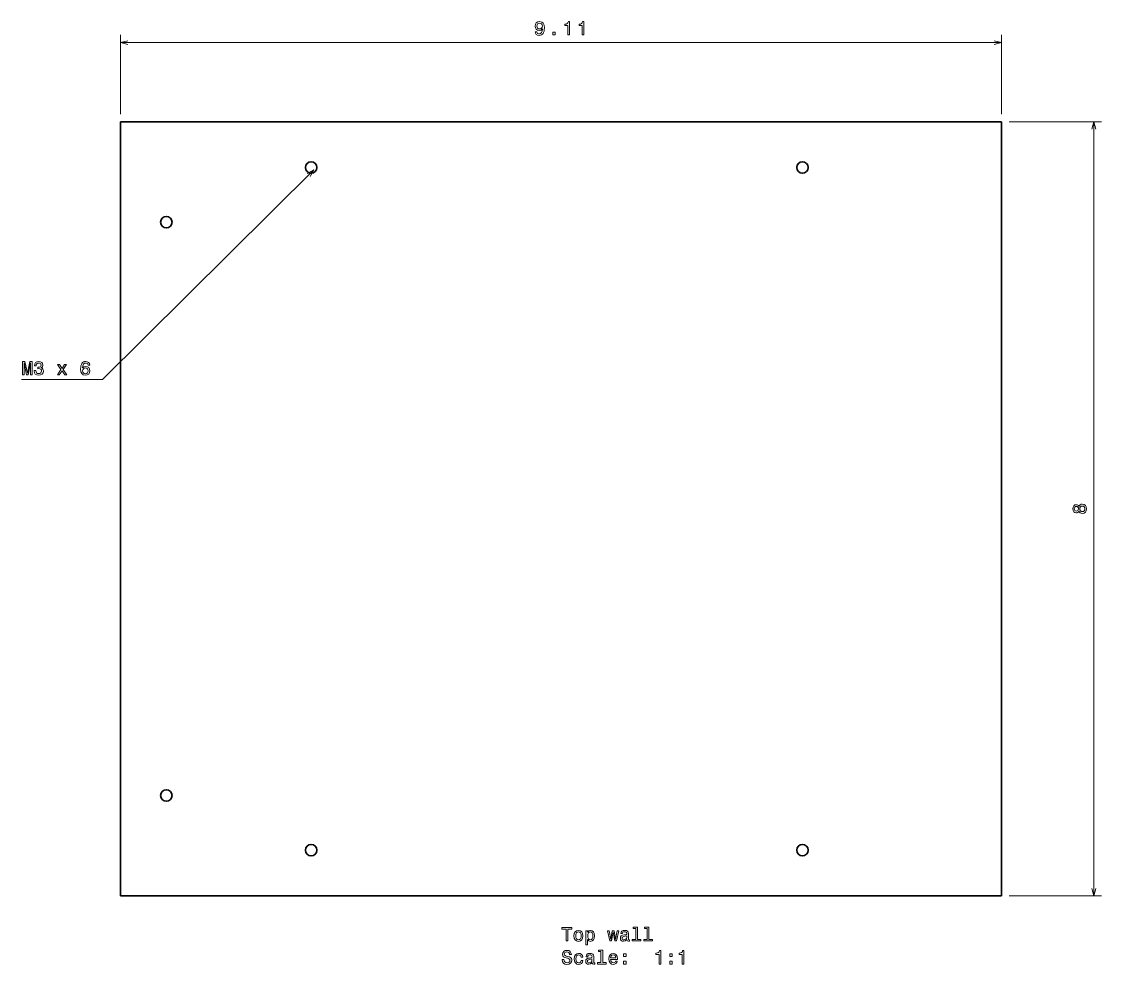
# Model space of a CAD drawing. Extents: x 1.4 to 31.6, y 10.6 to 32.1.
# Drawn here: x 13.09 to 24.26, y 22.36 to 32.1 of the extents above; entities that cross this region are included whole.
import ezdxf

# ---------------------------------------------------------------- set-up
doc = ezdxf.new("R2010")
doc.units = 0
doc.header["$MEASUREMENT"] = 0

msp = doc.modelspace()

# ---------------------------------------------------------------- linework, layer by layer
at = {"color": 7, "lineweight": 13, "ltscale": 0.03937}
for p, q in [((14.118, 31.147), (14.118, 31.965)), ((23.224, 31.147), (23.224, 31.965)), ((14.118, 31.886), (23.224, 31.886)), ((23.303, 31.069), (24.255, 31.069)), ((24.177, 23.069), (24.177, 31.069)), ((23.303, 23.069), (24.255, 23.069))]:
    msp.add_line(p, q, dxfattribs=at)
at = {"color": 7, "lineweight": 35, "ltscale": 0.03937}
for p, q in [((14.118, 23.069), (14.118, 31.069)), ((23.224, 31.069), (14.118, 31.069)), ((23.224, 31.069), (23.224, 23.069)), ((14.118, 23.069), (23.224, 23.069))]:
    msp.add_line(p, q, dxfattribs=at)
at = {"color": 7, "lineweight": 13, "ltscale": 0.03937}
for points in [[(18.403, 31.999), (18.406, 31.983), (18.414, 31.971), (18.428, 31.963), (18.446, 31.961), (18.457, 31.962), (18.468, 31.966), (18.477, 31.972), (18.484, 31.98), (18.49, 31.991), (18.495, 32.005), (18.497, 32.02), (18.498, 32.038), (18.495, 32.066), (18.485, 32.087), (18.47, 32.099), (18.449, 32.103), (18.429, 32.1), (18.414, 32.09), (18.405, 32.076), (18.402, 32.057), (18.405, 32.038), (18.414, 32.024), (18.428, 32.014), (18.446, 32.011), (18.464, 32.015), (18.479, 32.027), (18.475, 32.005), (18.469, 31.989), (18.459, 31.98), (18.446, 31.977), (18.436, 31.978), (18.428, 31.982), (18.423, 31.989), (18.421, 31.999)], [(18.421, 32.057), (18.423, 32.07), (18.428, 32.079), (18.437, 32.085), (18.449, 32.088), (18.46, 32.085), (18.469, 32.079), (18.475, 32.07), (18.477, 32.057), (18.475, 32.045), (18.469, 32.036), (18.46, 32.03), (18.448, 32.028), (18.437, 32.03), (18.428, 32.036), (18.423, 32.045)], [(18.741, 31.965), (18.759, 31.965), (18.759, 32.103), (18.746, 32.103), (18.742, 32.091), (18.735, 32.083), (18.724, 32.078), (18.709, 32.077), (18.709, 32.063), (18.741, 32.063)], [(18.888, 31.965), (18.906, 31.965), (18.906, 32.103), (18.893, 32.103), (18.889, 32.091), (18.882, 32.083), (18.871, 32.078), (18.856, 32.077), (18.856, 32.063), (18.888, 32.063)], [(18.584, 31.965), (18.611, 31.965), (18.611, 31.994), (18.584, 31.994)], [(13.105, 28.452), (13.12, 28.452), (13.12, 28.577), (13.146, 28.452), (13.163, 28.452), (13.188, 28.577), (13.188, 28.452), (13.204, 28.452), (13.204, 28.59), (13.18, 28.59), (13.154, 28.469), (13.129, 28.59), (13.105, 28.59)], [(13.224, 28.496), (13.224, 28.494), (13.227, 28.475), (13.236, 28.461), (13.251, 28.452), (13.27, 28.448), (13.291, 28.452), (13.306, 28.46), (13.316, 28.474), (13.32, 28.492), (13.318, 28.504), (13.314, 28.513), (13.307, 28.521), (13.297, 28.526), (13.31, 28.537), (13.315, 28.554), (13.312, 28.569), (13.303, 28.581), (13.289, 28.588), (13.27, 28.591), (13.252, 28.588), (13.239, 28.579), (13.23, 28.565), (13.227, 28.547), (13.227, 28.545), (13.244, 28.545), (13.246, 28.558), (13.251, 28.567), (13.26, 28.573), (13.271, 28.575), (13.282, 28.573), (13.289, 28.569), (13.294, 28.562), (13.296, 28.553), (13.294, 28.543), (13.289, 28.537), (13.281, 28.533), (13.269, 28.532), (13.262, 28.532), (13.262, 28.516), (13.271, 28.517), (13.284, 28.515), (13.293, 28.51), (13.299, 28.502), (13.301, 28.492), (13.298, 28.481), (13.293, 28.472), (13.284, 28.467), (13.271, 28.465), (13.259, 28.467), (13.25, 28.473), (13.244, 28.482), (13.242, 28.496)], [(13.799, 28.553), (13.796, 28.569), (13.787, 28.581), (13.773, 28.588), (13.756, 28.591), (13.744, 28.59), (13.734, 28.586), (13.725, 28.58), (13.718, 28.571), (13.712, 28.56), (13.707, 28.547), (13.705, 28.531), (13.704, 28.513), (13.707, 28.485), (13.717, 28.465), (13.732, 28.452), (13.754, 28.448), (13.773, 28.452), (13.788, 28.461), (13.797, 28.476), (13.801, 28.495), (13.797, 28.513), (13.788, 28.528), (13.774, 28.537), (13.757, 28.54), (13.738, 28.536), (13.724, 28.525), (13.727, 28.547), (13.733, 28.562), (13.743, 28.572), (13.756, 28.575), (13.766, 28.573), (13.774, 28.569), (13.779, 28.562), (13.781, 28.553)], [(13.484, 28.452), (13.512, 28.494), (13.54, 28.452), (13.561, 28.452), (13.523, 28.507), (13.559, 28.559), (13.539, 28.559), (13.513, 28.52), (13.487, 28.559), (13.466, 28.559), (13.501, 28.507), (13.464, 28.452)], [(13.781, 28.494), (13.779, 28.482), (13.774, 28.472), (13.765, 28.466), (13.754, 28.464), (13.742, 28.466), (13.733, 28.472), (13.727, 28.482), (13.725, 28.494), (13.727, 28.506), (13.733, 28.516), (13.742, 28.522), (13.754, 28.524), (13.765, 28.522), (13.774, 28.516), (13.779, 28.507)], [(24.024, 27.044), (24.029, 27.034), (24.037, 27.027), (24.047, 27.023), (24.058, 27.021), (24.076, 27.024), (24.09, 27.034), (24.098, 27.048), (24.102, 27.069), (24.098, 27.089), (24.09, 27.104), (24.076, 27.113), (24.058, 27.116), (24.047, 27.115), (24.037, 27.11), (24.029, 27.103), (24.024, 27.093), (24.019, 27.101), (24.012, 27.107), (24.004, 27.11), (23.995, 27.111), (23.98, 27.108), (23.969, 27.1), (23.962, 27.086), (23.959, 27.069), (23.962, 27.051), (23.969, 27.037), (23.98, 27.029), (23.995, 27.026), (24.004, 27.027), (24.012, 27.03)], [(23.996, 27.045), (23.987, 27.046), (23.981, 27.051), (23.977, 27.059), (23.975, 27.069), (23.977, 27.079), (23.981, 27.086), (23.987, 27.091), (23.996, 27.093), (24.005, 27.091), (24.012, 27.086), (24.017, 27.079), (24.018, 27.069), (24.016, 27.059), (24.012, 27.051), (24.005, 27.046)], [(24.058, 27.04), (24.047, 27.042), (24.039, 27.048), (24.034, 27.057), (24.033, 27.069), (24.034, 27.08), (24.039, 27.089), (24.047, 27.095), (24.058, 27.097), (24.069, 27.095), (24.078, 27.089), (24.083, 27.08), (24.085, 27.069), (24.083, 27.057), (24.078, 27.048), (24.069, 27.042)], [(18.722, 22.602), (18.74, 22.602), (18.74, 22.723), (18.782, 22.723), (18.782, 22.74), (18.68, 22.74), (18.68, 22.723), (18.722, 22.723)], [(18.804, 22.655), (18.807, 22.631), (18.816, 22.613), (18.831, 22.602), (18.85, 22.598), (18.87, 22.602), (18.884, 22.613), (18.893, 22.631), (18.897, 22.655), (18.893, 22.679), (18.884, 22.697), (18.87, 22.708), (18.85, 22.712), (18.831, 22.708), (18.816, 22.697), (18.807, 22.679)], [(18.822, 22.655), (18.824, 22.673), (18.829, 22.686), (18.838, 22.694), (18.85, 22.697), (18.862, 22.694), (18.871, 22.686), (18.877, 22.673), (18.879, 22.655), (18.877, 22.637), (18.871, 22.624), (18.862, 22.616), (18.85, 22.614), (18.838, 22.616), (18.829, 22.624), (18.824, 22.637)], [(18.945, 22.692), (18.945, 22.708), (18.928, 22.708), (18.928, 22.561), (18.945, 22.561), (18.945, 22.618), (18.952, 22.609), (18.958, 22.603), (18.976, 22.598), (18.993, 22.602), (19.006, 22.613), (19.014, 22.631), (19.017, 22.655), (19.014, 22.679), (19.006, 22.697), (18.993, 22.708), (18.976, 22.712), (18.966, 22.711), (18.958, 22.707), (18.951, 22.701)], [(18.973, 22.614), (18.961, 22.616), (18.953, 22.624), (18.947, 22.637), (18.946, 22.655), (18.947, 22.673), (18.953, 22.686), (18.961, 22.694), (18.973, 22.697), (18.984, 22.694), (18.992, 22.686), (18.998, 22.673), (19, 22.655), (18.998, 22.637), (18.992, 22.624), (18.984, 22.616)], [(19.193, 22.602), (19.209, 22.692), (19.225, 22.602), (19.242, 22.602), (19.268, 22.708), (19.251, 22.708), (19.233, 22.618), (19.218, 22.708), (19.2, 22.708), (19.185, 22.618), (19.167, 22.708), (19.15, 22.708), (19.176, 22.602)], [(19.351, 22.616), (19.351, 22.615), (19.352, 22.608), (19.355, 22.604), (19.367, 22.6), (19.377, 22.601), (19.377, 22.615), (19.373, 22.614), (19.367, 22.617), (19.366, 22.625), (19.366, 22.68), (19.364, 22.694), (19.357, 22.704), (19.345, 22.71), (19.328, 22.712), (19.311, 22.71), (19.299, 22.703), (19.291, 22.693), (19.288, 22.679), (19.288, 22.678), (19.304, 22.678), (19.306, 22.686), (19.31, 22.692), (19.317, 22.695), (19.327, 22.697), (19.337, 22.696), (19.344, 22.693), (19.348, 22.688), (19.349, 22.68), (19.349, 22.672), (19.345, 22.668), (19.337, 22.666), (19.323, 22.664), (19.306, 22.661), (19.293, 22.654), (19.286, 22.645), (19.284, 22.63), (19.286, 22.617), (19.292, 22.607), (19.302, 22.601), (19.316, 22.599), (19.334, 22.603)], [(19.442, 22.73), (19.442, 22.617), (19.406, 22.617), (19.406, 22.602), (19.495, 22.602), (19.495, 22.617), (19.459, 22.617), (19.459, 22.744), (19.414, 22.744), (19.414, 22.73)], [(19.561, 22.73), (19.561, 22.617), (19.525, 22.617), (19.525, 22.602), (19.614, 22.602), (19.614, 22.617), (19.579, 22.617), (19.579, 22.744), (19.534, 22.744), (19.534, 22.73)], [(19.349, 22.639), (19.346, 22.629), (19.34, 22.621), (19.331, 22.616), (19.319, 22.614), (19.311, 22.615), (19.306, 22.618), (19.303, 22.624), (19.302, 22.631), (19.302, 22.638), (19.306, 22.643), (19.318, 22.649), (19.334, 22.651), (19.349, 22.656)], [(18.7, 22.409), (18.681, 22.409), (18.685, 22.388), (18.695, 22.373), (18.711, 22.363), (18.731, 22.36), (18.752, 22.363), (18.767, 22.372), (18.777, 22.386), (18.78, 22.404), (18.777, 22.42), (18.769, 22.431), (18.756, 22.437), (18.737, 22.443), (18.722, 22.446), (18.712, 22.451), (18.706, 22.457), (18.704, 22.467), (18.706, 22.476), (18.711, 22.483), (18.719, 22.487), (18.73, 22.489), (18.741, 22.487), (18.75, 22.482), (18.756, 22.473), (18.759, 22.461), (18.777, 22.461), (18.777, 22.461), (18.773, 22.48), (18.764, 22.493), (18.749, 22.502), (18.73, 22.505), (18.712, 22.502), (18.698, 22.494), (18.689, 22.481), (18.686, 22.464), (18.688, 22.449), (18.696, 22.439), (18.708, 22.433), (18.724, 22.427), (18.74, 22.423), (18.752, 22.418), (18.76, 22.412), (18.762, 22.402), (18.76, 22.391), (18.754, 22.383), (18.744, 22.378), (18.732, 22.377), (18.719, 22.379), (18.708, 22.385), (18.702, 22.396)], [(18.877, 22.435), (18.895, 22.435), (18.891, 22.451), (18.882, 22.463), (18.869, 22.471), (18.852, 22.474), (18.833, 22.47), (18.818, 22.459), (18.809, 22.441), (18.806, 22.417), (18.809, 22.393), (18.818, 22.375), (18.832, 22.364), (18.851, 22.36), (18.868, 22.363), (18.882, 22.371), (18.891, 22.384), (18.895, 22.402), (18.878, 22.402), (18.875, 22.391), (18.87, 22.382), (18.862, 22.377), (18.852, 22.376), (18.84, 22.378), (18.831, 22.386), (18.826, 22.399), (18.824, 22.417), (18.826, 22.435), (18.831, 22.448), (18.84, 22.456), (18.852, 22.459), (18.862, 22.457), (18.87, 22.453), (18.875, 22.445)], [(18.992, 22.378), (18.992, 22.377), (18.993, 22.37), (18.996, 22.366), (19.009, 22.362), (19.018, 22.363), (19.018, 22.377), (19.014, 22.376), (19.009, 22.379), (19.008, 22.387), (19.008, 22.442), (19.005, 22.456), (18.998, 22.466), (18.986, 22.472), (18.969, 22.474), (18.952, 22.472), (18.94, 22.465), (18.932, 22.455), (18.93, 22.441), (18.93, 22.439), (18.946, 22.439), (18.947, 22.448), (18.951, 22.454), (18.958, 22.457), (18.969, 22.459), (18.978, 22.458), (18.985, 22.455), (18.989, 22.45), (18.991, 22.442), (18.99, 22.434), (18.987, 22.43), (18.979, 22.428), (18.964, 22.426), (18.947, 22.423), (18.935, 22.416), (18.928, 22.406), (18.925, 22.392), (18.927, 22.379), (18.934, 22.369), (18.944, 22.363), (18.957, 22.361), (18.976, 22.365)], [(19.083, 22.492), (19.083, 22.378), (19.047, 22.378), (19.047, 22.364), (19.136, 22.364), (19.136, 22.378), (19.101, 22.378), (19.101, 22.506), (19.056, 22.506), (19.056, 22.492)], [(19.183, 22.412), (19.253, 22.412), (19.253, 22.42), (19.25, 22.443), (19.241, 22.46), (19.227, 22.47), (19.209, 22.474), (19.191, 22.47), (19.177, 22.459), (19.168, 22.441), (19.165, 22.417), (19.168, 22.393), (19.177, 22.375), (19.191, 22.364), (19.208, 22.36), (19.224, 22.363), (19.237, 22.369), (19.246, 22.38), (19.251, 22.394), (19.234, 22.394), (19.23, 22.386), (19.225, 22.38), (19.211, 22.376), (19.199, 22.378), (19.191, 22.385), (19.185, 22.396), (19.183, 22.411)], [(19.183, 22.427), (19.185, 22.44), (19.191, 22.451), (19.199, 22.457), (19.21, 22.459), (19.22, 22.457), (19.228, 22.451), (19.233, 22.44), (19.235, 22.427)], [(19.315, 22.441), (19.342, 22.441), (19.342, 22.47), (19.315, 22.47)], [(19.684, 22.364), (19.702, 22.364), (19.702, 22.503), (19.688, 22.503), (19.685, 22.49), (19.677, 22.482), (19.666, 22.478), (19.651, 22.476), (19.651, 22.462), (19.684, 22.462)], [(19.793, 22.441), (19.82, 22.441), (19.82, 22.47), (19.793, 22.47)], [(19.923, 22.364), (19.941, 22.364), (19.941, 22.503), (19.927, 22.503), (19.924, 22.49), (19.916, 22.482), (19.906, 22.478), (19.89, 22.476), (19.89, 22.462), (19.923, 22.462)], [(18.99, 22.401), (18.988, 22.391), (18.981, 22.383), (18.972, 22.378), (18.96, 22.376), (18.953, 22.377), (18.947, 22.38), (18.944, 22.386), (18.943, 22.393), (18.944, 22.4), (18.947, 22.405), (18.96, 22.411), (18.976, 22.413), (18.99, 22.418)], [(19.315, 22.364), (19.342, 22.364), (19.342, 22.393), (19.315, 22.393)], [(19.793, 22.364), (19.82, 22.364), (19.82, 22.393), (19.793, 22.393)]]:
    msp.add_lwpolyline(points, close=True, dxfattribs=at)
for points in [[(14.194, 31.906), (14.118, 31.886), (14.194, 31.865)], [(23.148, 31.865), (23.224, 31.886), (23.148, 31.906)], [(24.197, 30.993), (24.177, 31.069), (24.156, 30.993)], [(16.116, 30.572), (13.93, 28.405), (13.094, 28.405)], [(16.076, 30.504), (16.116, 30.572), (16.047, 30.533)], [(24.156, 23.145), (24.177, 23.069), (24.197, 23.145)]]:
    msp.add_lwpolyline(points, dxfattribs=at)
at = {"color": 7, "lineweight": 35, "ltscale": 0.03937}
for centre in [(16.087, 30.596), (21.165, 30.596), (14.59, 30.031), (14.59, 24.106), (16.087, 23.541), (21.165, 23.541)]:
    msp.add_circle(centre, 0.0591, dxfattribs=at)

doc.saveas('drawing.dxf')
